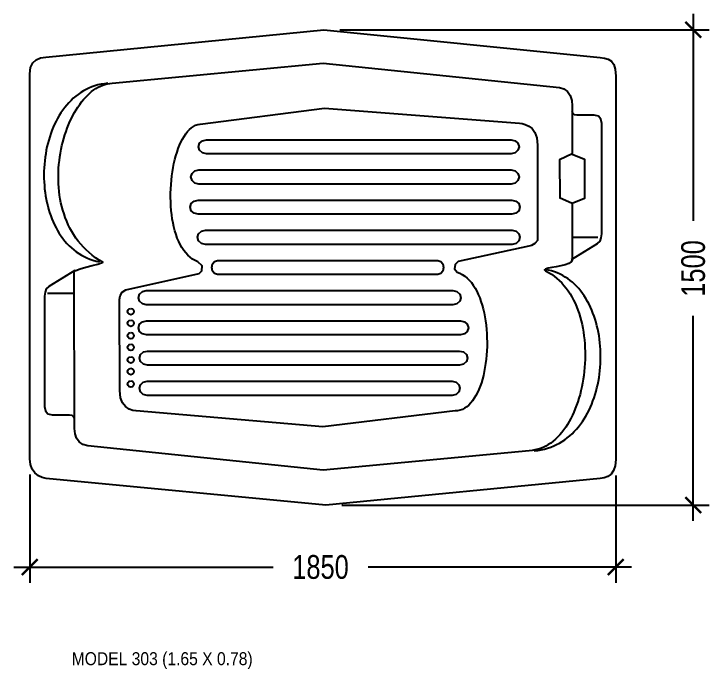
# Model space of a CAD drawing. Extents: x 2134 to 13747, y 1479 to 10829.
# Drawn here: x 6727 to 8922, y 4756 to 6824 of the extents above; entities that cross this region are included whole.
import ezdxf
from ezdxf.enums import TextEntityAlignment as Align

# ---------------------------------------------------------------- set-up
doc = ezdxf.new("R2010")
doc.units = 0
doc.layers.get('0').update_dxf_attribs({"linetype": 'CONTINUOUS'})
doc.layers.get('DEFPOINTS').update_dxf_attribs({"linetype": 'CONTINUOUS'})
for name, color, linetype in [('DIM', 4, 'CONTINUOUS'), ('DWGMODELS_COM', 250, 'CONTINUOUS'), ('TEXT', 3, 'CONTINUOUS')]:
    doc.layers.add(name, color=color, linetype=linetype)
doc.styles.add('KOTE', font='romrust.shx', dxfattribs={"width": 0.8})
doc.styles.add('SN0', font='Arial')
doc.dimstyles.new('CAD-BLOCK_COM_50', dxfattribs={"dimscale": 50, "dimtxt": 1.5, "dimasz": 1, "dimexe": 1, "dimexo": 1, "dimgap": 1, "dimtad": 1, "dimdec": 0, "dimzin": 1, "dimtxsty": 'KOTE', "dimblk": 'ARCHTICK', "dimcen": 0, "dimdle": 1, "dimclrd": 4, "dimclre": 4, "dimclrt": 7, "dimazin": 3, "dimtfac": 0.666667, "dimtdec": 0, "dimtix": 1, "dimtmove": 0, "dimatfit": 3, "dimtvp": 1, "dimtolj": 1})

# ---------------------------------------------------------------- blocks, each defined once
blk = doc.blocks.new('MODELO_205')
at = {"color": 0}
for points in [[(-7.0851, 2.6186), (-3.6268, 2.957), (-0.1933, 2.6124), (-0.1398, 2.6051), (-0.093, 2.5914), (-0.0543, 2.5668), (-0.025, 2.5267), (-0.0065, 2.4665), (0, 2.3818), (0, -2.3818), (-0.0071, -2.4603), (-0.0272, -2.5196), (-0.0581, -2.5625), (-0.0977, -2.5915), (-0.144, -2.609), (-0.1949, -2.6177), (-3.6033, -2.9485), (-7.0784, -2.6156), (-7.1288, -2.605), (-7.1767, -2.5827), (-7.219, -2.5484), (-7.2528, -2.5019), (-7.2753, -2.443), (-7.2834, -2.3713), (-7.2834, 2.4092), (-7.2736, 2.4898), (-7.2461, 2.5471), (-7.2036, 2.5851), (-7.149, 2.6075), (-7.0851, 2.6186)], [(-6.2602, 2.2932), (-3.6368, 2.5436), (-0.6988, 2.2393), (-0.6442, 2.2232), (-0.5999, 2.1892), (-0.5672, 2.1403), (-0.5475, 2.0796), (-0.5424, 2.0101), (-0.542, 1.4119), (-0.3895, 1.3497), (-0.3893, 0.8618), (-0.5416, 0.7996), (-0.5411, 0.0955), (-0.5529, 0.0722), (-0.5844, 0.053), (-0.6302, 0.0373), (-0.6844, 0.0242), (-0.7415, 0.013), (-0.7959, 0.0031), (-0.8419, -0.0064), (-0.8738, -0.0161), (-0.8861, -0.0268), (-0.873, -0.0392), (-0.8356, -0.0591), (-0.7997, -0.0811), (-0.7654, -0.1051), (-0.7327, -0.1312), (-0.7015, -0.1591), (-0.6718, -0.1888), (-0.6437, -0.2203), (-0.617, -0.2535), (-0.5919, -0.2882), (-0.5682, -0.3244), (-0.546, -0.362), (-0.5252, -0.401), (-0.5059, -0.4412), (-0.4881, -0.4826), (-0.4716, -0.5251), (-0.4566, -0.5686), (-0.4429, -0.6131), (-0.4306, -0.6584), (-0.4197, -0.7044), (-0.4102, -0.7512), (-0.402, -0.7985), (-0.3952, -0.8464), (-0.3896, -0.8948), (-0.3854, -0.9435), (-0.3825, -0.9925), (-0.3809, -1.0417), (-0.3805, -1.091), (-0.3814, -1.1404), (-0.3836, -1.1898), (-0.387, -1.239), (-0.3916, -1.288), (-0.3974, -1.3368), (-0.4045, -1.3852), (-0.4127, -1.4332), (-0.4221, -1.4806), (-0.4327, -1.5275), (-0.4444, -1.5737), (-0.4573, -1.6191), (-0.4713, -1.6636), (-0.4864, -1.7073), (-0.5027, -1.75), (-0.52, -1.7915), (-0.5384, -1.8319), (-0.5579, -1.8711), (-0.5784, -1.909), (-0.6, -1.9454), (-0.6226, -1.9804), (-0.6462, -2.0138), (-0.6709, -2.0455), (-0.6965, -2.0755), (-0.7231, -2.1037), (-0.7508, -2.1301), (-0.7793, -2.1544), (-0.8088, -2.1768), (-0.8393, -2.1969), (-0.8707, -2.2149), (-0.903, -2.2306), (-0.9361, -2.2439), (-0.9702, -2.2548), (-1.0052, -2.2631), (-1.041, -2.2688), (-1.0777, -2.2719), (-1.0777, -2.2719), (-3.6368, -2.5136), (-6.5625, -2.2115), (-6.624, -2.1957), (-6.6701, -2.1639), (-6.7018, -2.1184), (-6.7201, -2.0613), (-6.726, -1.9947), (-6.7328, -0.0517), (-6.712, -0.033), (-6.6587, -0.0123), (-6.5863, 0.0089), (-6.5084, 0.029), (-6.4385, 0.0467), (-6.3901, 0.0604), (-6.3768, 0.0686), (-6.4221, 0.0962), (-6.4652, 0.1254), (-6.5062, 0.1561), (-6.5451, 0.1884), (-6.5819, 0.2221), (-6.6166, 0.2572), (-6.6493, 0.2936), (-6.68, 0.3312), (-6.7088, 0.37), (-6.7356, 0.4099), (-6.7605, 0.4508), (-6.7835, 0.4926), (-6.8048, 0.5354), (-6.8242, 0.5789), (-6.8418, 0.6233), (-6.8577, 0.6683), (-6.8719, 0.7139), (-6.8844, 0.7601), (-6.8953, 0.8067), (-6.9046, 0.8538), (-6.9123, 0.9012), (-6.9184, 0.9489), (-6.9231, 0.9968), (-6.9262, 1.0448), (-6.9279, 1.0929), (-6.9282, 1.141), (-6.927, 1.189), (-6.9246, 1.2369), (-6.9208, 1.2845), (-6.9157, 1.3319), (-6.9093, 1.379), (-6.9017, 1.4256), (-6.8929, 1.4718), (-6.883, 1.5174), (-6.8719, 1.5624), (-6.8597, 1.6067), (-6.8465, 1.6503), (-6.8322, 1.693), (-6.8169, 1.7348), (-6.8006, 1.7757), (-6.7834, 1.8156), (-6.7652, 1.8543), (-6.7462, 1.8919), (-6.7264, 1.9282), (-6.7057, 1.9633), (-6.6842, 1.997), (-6.662, 2.0292), (-6.6391, 2.0599), (-6.6155, 2.0891), (-6.5912, 2.1166), (-6.5663, 2.1424), (-6.5408, 2.1664), (-6.5148, 2.1885), (-6.4882, 2.2087), (-6.4611, 2.227), (-6.4335, 2.2432), (-6.4055, 2.2572), (-6.3772, 2.2691), (-6.3484, 2.2787), (-6.3193, 2.2859), (-6.2899, 2.2908), (-6.2602, 2.2932), (-6.2602, 2.2932)], [(-6.3134, 2.2919), (-6.3553, 2.287), (-6.3961, 2.28), (-6.4357, 2.2709), (-6.4742, 2.2598), (-6.5116, 2.2467), (-6.5479, 2.2317), (-6.5831, 2.2149), (-6.6171, 2.1963), (-6.65, 2.176), (-6.6818, 2.154), (-6.7124, 2.1305), (-6.7419, 2.1054), (-6.7703, 2.0788), (-6.7976, 2.0508), (-6.8237, 2.0215), (-6.8487, 1.9909), (-6.8725, 1.959), (-6.8952, 1.9259), (-6.9168, 1.8918), (-6.9372, 1.8566), (-6.9565, 1.8204), (-6.9746, 1.7832), (-6.9915, 1.7452), (-7.0073, 1.7064), (-7.022, 1.6668), (-7.0355, 1.6265), (-7.0479, 1.5856), (-7.059, 1.5441), (-7.0691, 1.5021), (-7.0779, 1.4597), (-7.0856, 1.4169), (-7.0922, 1.3737), (-7.0975, 1.3303), (-7.1017, 1.2866), (-7.1047, 1.2428), (-7.1066, 1.1989), (-7.1073, 1.155), (-7.1068, 1.1111), (-7.1051, 1.0673), (-7.1022, 1.0236), (-7.0982, 0.9802), (-7.0929, 0.937), (-7.0865, 0.8942), (-7.0789, 0.8517), (-7.0701, 0.8097), (-7.0602, 0.7682), (-7.049, 0.7273), (-7.0366, 0.687), (-7.023, 0.6474), (-7.0083, 0.6086), (-6.9923, 0.5706), (-6.9752, 0.5334), (-6.9568, 0.4972), (-6.9372, 0.4619), (-6.9164, 0.4278), (-6.8944, 0.3947), (-6.8712, 0.3628), (-6.8468, 0.3322), (-6.8212, 0.3028), (-6.7944, 0.2748), (-6.7663, 0.2482), (-6.737, 0.2231), (-6.7065, 0.1995), (-6.6748, 0.1775), (-6.6418, 0.1572), (-6.6077, 0.1385), (-6.5723, 0.1217), (-6.5356, 0.1067), (-6.4978, 0.0936), (-6.4587, 0.0824), (-6.4183, 0.0733)], [(-3.6206, 1.9839), (-1.1973, 1.7956), (-1.1648, 1.7914), (-1.1247, 1.781), (-1.0816, 1.7611), (-1.0401, 1.7287), (-1.0047, 1.6807), (-0.9802, 1.6138), (-0.9711, 1.525), (-0.9725, 0.34), (-1.0065, 0.3001), (-1.048, 0.2787), (-1.0797, 0.2698), (-1.9573, 0.0781), (-1.9972, 0.0428), (-2.0063, -0.0144), (-1.9733, -0.0544), (-1.9395, -0.0673), (-1.9073, -0.084), (-1.8768, -0.1043), (-1.8479, -0.1279), (-1.8207, -0.1547), (-1.7952, -0.1846), (-1.7712, -0.2173), (-1.7488, -0.2526), (-1.7281, -0.2904), (-1.709, -0.3305), (-1.6914, -0.3727), (-1.6754, -0.4169), (-1.6609, -0.4628), (-1.6481, -0.5103), (-1.6367, -0.5591), (-1.6269, -0.6092), (-1.6186, -0.6603), (-1.6119, -0.7123), (-1.6066, -0.7649), (-1.6028, -0.818), (-1.6006, -0.8715), (-1.5998, -0.925), (-1.6004, -0.9785), (-1.6025, -1.0318), (-1.6061, -1.0846), (-1.6111, -1.1369), (-1.6175, -1.1883), (-1.6254, -1.2389), (-1.6346, -1.2882), (-1.6453, -1.3363), (-1.6573, -1.3828), (-1.6707, -1.4277), (-1.6855, -1.4707), (-1.7017, -1.5117), (-1.7191, -1.5505), (-1.738, -1.5868), (-1.7581, -1.6206), (-1.7796, -1.6516), (-1.8024, -1.6796), (-1.8265, -1.7046), (-1.8519, -1.7262), (-1.8786, -1.7443), (-1.9065, -1.7588), (-1.9357, -1.7694), (-1.9662, -1.776), (-1.9979, -1.7784), (-1.9979, -1.7784), (-3.6401, -1.9777), (-5.9592, -1.7787), (-6.0027, -1.7715), (-6.0486, -1.7548), (-6.0923, -1.7251), (-6.1293, -1.6794), (-6.155, -1.6142), (-6.1647, -1.5263), (-6.167, -0.3941), (-6.1604, -0.3464), (-6.1361, -0.3021), (-6.0876, -0.2749), (-5.1787, -0.07), (-5.146, -0.036), (-5.1417, 0.0245), (-5.1943, 0.0748), (-5.2283, 0.0895), (-5.2604, 0.1079), (-5.2905, 0.13), (-5.3188, 0.1554), (-5.3452, 0.1841), (-5.3697, 0.2158), (-5.3924, 0.2504), (-5.4134, 0.2876), (-5.4325, 0.3273), (-5.45, 0.3692), (-5.4657, 0.4132), (-5.4796, 0.4591), (-5.492, 0.5068), (-5.5026, 0.5559), (-5.5116, 0.6063), (-5.5191, 0.6579), (-5.5249, 0.7104), (-5.5291, 0.7636), (-5.5319, 0.8174), (-5.5331, 0.8716), (-5.5328, 0.9259), (-5.531, 0.9802), (-5.5278, 1.0343), (-5.5232, 1.0881), (-5.5172, 1.1412), (-5.5098, 1.1936), (-5.501, 1.245), (-5.4909, 1.2952), (-5.4795, 1.3441), (-5.4668, 1.3914), (-5.4529, 1.4371), (-5.4377, 1.4808), (-5.4213, 1.5224), (-5.4037, 1.5617), (-5.3849, 1.5985), (-5.365, 1.6326), (-5.344, 1.6639), (-5.3219, 1.692), (-5.2987, 1.717), (-5.2744, 1.7385), (-5.2491, 1.7564), (-5.2228, 1.7704), (-5.1955, 1.7805), (-5.1673, 1.7863), (-5.1673, 1.7863), (-3.6206, 1.9839)], [(-0.4858, 1.8952), (-0.5124, 1.9006), (-0.5314, 1.9164), (-0.5429, 1.9427)], [(-0.2703, 1.8952), (-0.4858, 1.8952)], [(-0.1753, 1.7922), (-0.1844, 1.8467), (-0.2146, 1.8823), (-0.2703, 1.8952)], [(-0.1753, 0.4214), (-0.1753, 1.7922)], [(-5.0887, 1.5913), (-1.2994, 1.5913), (-1.2504, 1.5792), (-1.2155, 1.5477), (-1.2022, 1.5034), (-1.2155, 1.4592), (-1.2504, 1.4276), (-1.2994, 1.4155), (-5.0887, 1.4155), (-5.1376, 1.4276), (-5.1725, 1.4592), (-5.1858, 1.5034), (-5.1725, 1.5477), (-5.1376, 1.5792), (-5.0887, 1.5913)], [(-0.5434, 1.4158), (-0.6974, 1.342), (-0.695, 0.867)], [(-5.1801, 1.2163), (-1.3017, 1.2163), (-1.2516, 1.2042), (-1.2158, 1.1727), (-1.2022, 1.1284), (-1.2158, 1.0842), (-1.2516, 1.0526), (-1.3017, 1.0405), (-5.1801, 1.0405), (-5.2302, 1.0526), (-5.2659, 1.0842), (-5.2796, 1.1284), (-5.2659, 1.1727), (-5.2302, 1.2042), (-5.1801, 1.2163)], [(-0.5403, 0.7996), (-0.699, 0.8696)], [(-5.1913, 0.8413), (-1.2905, 0.8413), (-1.2401, 0.8292), (-1.2042, 0.7977), (-1.1905, 0.7534), (-1.2042, 0.7092), (-1.2401, 0.6776), (-1.2905, 0.6655), (-5.1913, 0.6655), (-5.2417, 0.6776), (-5.2776, 0.7092), (-5.2913, 0.7534), (-5.2776, 0.7977), (-5.2417, 0.8292), (-5.1913, 0.8413)], [(-5.0998, 0.4663), (-1.2882, 0.4663), (-1.239, 0.4542), (-1.2039, 0.4227), (-1.1905, 0.3784), (-1.2039, 0.3342), (-1.239, 0.3026), (-1.2882, 0.2905), (-5.0998, 0.2905), (-5.1491, 0.3026), (-5.1842, 0.3342), (-5.1976, 0.3784), (-5.1842, 0.4227), (-5.1491, 0.4542), (-5.0998, 0.4663)], [(-0.2221, 0.3755), (-0.5369, 0.3755)], [(-0.226, 0.3026), (-0.196, 0.3314), (-0.1802, 0.3718), (-0.1753, 0.4214)], [(-0.5492, 0.1045), (-0.226, 0.3026)], [(-4.9515, 0.0913), (-2.2098, 0.0913), (-2.1744, 0.0792), (-2.1492, 0.0477), (-2.1395, 0.0034), (-2.1492, -0.0409), (-2.1744, -0.0724), (-2.2098, -0.0845), (-4.9515, -0.0845), (-4.9869, -0.0724), (-5.0122, -0.0409), (-5.0218, 0.0034), (-5.0122, 0.0477), (-4.9869, 0.0792), (-4.9515, 0.0913)], [(-6.7248, -0.0345), (-7.0481, -0.2326)], [(-1.0131, -2.2739), (-0.9699, -2.2688), (-0.9279, -2.2616), (-0.8871, -2.2525), (-0.8475, -2.2413), (-0.809, -2.2282), (-0.7717, -2.2133), (-0.7355, -2.1966), (-0.7005, -2.1781), (-0.6667, -2.158), (-0.6341, -2.1362), (-0.6026, -2.1129), (-0.5723, -2.0881), (-0.5431, -2.0618), (-0.5151, -2.0342), (-0.4882, -2.0052), (-0.4626, -1.9749), (-0.438, -1.9435), (-0.4146, -1.9108), (-0.3924, -1.8771), (-0.3713, -1.8423), (-0.3514, -1.8065), (-0.3326, -1.7698), (-0.315, -1.7323), (-0.2986, -1.6939), (-0.2832, -1.6548), (-0.269, -1.615), (-0.256, -1.5745), (-0.2441, -1.5335), (-0.2334, -1.4919), (-0.2237, -1.4499), (-0.2153, -1.4074), (-0.2079, -1.3646), (-0.2017, -1.3216), (-0.1967, -1.2782), (-0.1928, -1.2348), (-0.19, -1.1912), (-0.1883, -1.1475), (-0.1878, -1.1038), (-0.1884, -1.0602), (-0.1901, -1.0167), (-0.193, -0.9734), (-0.197, -0.9303), (-0.2021, -0.8875), (-0.2084, -0.845), (-0.2157, -0.8029), (-0.2242, -0.7613), (-0.2338, -0.7202), (-0.2446, -0.6797), (-0.2564, -0.6398), (-0.2694, -0.6006), (-0.2835, -0.5622), (-0.2987, -0.5245), (-0.315, -0.4877), (-0.3324, -0.4519), (-0.3509, -0.417), (-0.3706, -0.3832), (-0.3914, -0.3504), (-0.4132, -0.3188), (-0.4362, -0.2885), (-0.4603, -0.2593), (-0.4855, -0.2316), (-0.5118, -0.2051), (-0.5392, -0.1802), (-0.5677, -0.1567), (-0.5973, -0.1348), (-0.628, -0.1145), (-0.6598, -0.0959), (-0.6927, -0.079), (-0.7267, -0.0639), (-0.7617, -0.0507), (-0.7979, -0.0393), (-0.8352, -0.03), (-0.8736, -0.0226)], [(-7.0481, -0.2326), (-7.078, -0.2613), (-7.0938, -0.3018), (-7.0988, -0.3514)], [(-7.0646, -0.3138), (-6.7339, -0.3138)], [(-2.0234, -0.4595), (-5.835, -0.4595), (-5.8842, -0.4474), (-5.9193, -0.4159), (-5.9327, -0.3716), (-5.9193, -0.3273), (-5.8842, -0.2958), (-5.835, -0.2837), (-2.0234, -0.2837), (-1.9742, -0.2958), (-1.939, -0.3273), (-1.9257, -0.3716), (-1.939, -0.4159), (-1.9742, -0.4474), (-2.0234, -0.4595)], [(-7.0988, -0.3514), (-7.0988, -1.7221)], [(-6.0281, -0.5042), (-6.0083, -0.5096), (-5.9941, -0.5237), (-5.9887, -0.5436), (-5.9941, -0.5634), (-6.0083, -0.5776), (-6.0281, -0.5829), (-6.048, -0.5776), (-6.0621, -0.5634), (-6.0675, -0.5436), (-6.0621, -0.5237), (-6.048, -0.5096), (-6.0281, -0.5042)], [(-6.0281, -0.649), (-6.0083, -0.6544), (-5.9941, -0.6685), (-5.9887, -0.6883), (-5.9941, -0.7082), (-6.0083, -0.7223), (-6.0281, -0.7277), (-6.048, -0.7223), (-6.0621, -0.7082), (-6.0675, -0.6883), (-6.0621, -0.6685), (-6.048, -0.6544), (-6.0281, -0.649)], [(-1.9319, -0.8345), (-5.8327, -0.8345), (-5.8831, -0.8224), (-5.919, -0.7909), (-5.9327, -0.7466), (-5.919, -0.7023), (-5.8831, -0.6708), (-5.8327, -0.6587), (-1.9319, -0.6587), (-1.8816, -0.6708), (-1.8456, -0.7023), (-1.8319, -0.7466), (-1.8456, -0.7909), (-1.8816, -0.8224), (-1.9319, -0.8345)], [(-6.0281, -0.8042), (-6.0083, -0.8096), (-5.9941, -0.8237), (-5.9887, -0.8436), (-5.9941, -0.8634), (-6.0083, -0.8776), (-6.0281, -0.8829), (-6.048, -0.8776), (-6.0621, -0.8634), (-6.0675, -0.8436), (-6.0621, -0.8237), (-6.048, -0.8096), (-6.0281, -0.8042)], [(-6.0281, -0.949), (-6.0083, -0.9544), (-5.9941, -0.9685), (-5.9887, -0.9883), (-5.9941, -1.0082), (-6.0083, -1.0223), (-6.0281, -1.0277), (-6.048, -1.0223), (-6.0621, -1.0082), (-6.0675, -0.9883), (-6.0621, -0.9685), (-6.048, -0.9544), (-6.0281, -0.949)], [(-1.9431, -1.2095), (-5.8215, -1.2095), (-5.8716, -1.1974), (-5.9074, -1.1659), (-5.921, -1.1216), (-5.9074, -1.0773), (-5.8716, -1.0458), (-5.8215, -1.0337), (-1.9431, -1.0337), (-1.893, -1.0458), (-1.8573, -1.0773), (-1.8436, -1.1216), (-1.8573, -1.1659), (-1.893, -1.1974), (-1.9431, -1.2095)], [(-6.0281, -1.1042), (-6.0083, -1.1096), (-5.9941, -1.1237), (-5.9887, -1.1436), (-5.9941, -1.1634), (-6.0083, -1.1776), (-6.0281, -1.1829), (-6.048, -1.1776), (-6.0621, -1.1634), (-6.0675, -1.1436), (-6.0621, -1.1237), (-6.048, -1.1096), (-6.0281, -1.1042)], [(-6.0281, -1.249), (-6.0083, -1.2544), (-5.9941, -1.2685), (-5.9887, -1.2883), (-5.9941, -1.3082), (-6.0083, -1.3223), (-6.0281, -1.3277), (-6.048, -1.3223), (-6.0621, -1.3082), (-6.0675, -1.2883), (-6.0621, -1.2685), (-6.048, -1.2544), (-6.0281, -1.249)], [(-6.0281, -1.4042), (-6.0083, -1.4096), (-5.9941, -1.4237), (-5.9887, -1.4436), (-5.9941, -1.4634), (-6.0083, -1.4776), (-6.0281, -1.4829), (-6.048, -1.4776), (-6.0621, -1.4634), (-6.0675, -1.4436), (-6.0621, -1.4237), (-6.048, -1.4096), (-6.0281, -1.4042)], [(-2.0345, -1.5845), (-5.8238, -1.5845), (-5.8728, -1.5724), (-5.9077, -1.5409), (-5.921, -1.4966), (-5.9077, -1.4523), (-5.8728, -1.4208), (-5.8238, -1.4087), (-2.0345, -1.4087), (-1.9856, -1.4208), (-1.9507, -1.4523), (-1.9374, -1.4966), (-1.9507, -1.5409), (-1.9856, -1.5724), (-2.0345, -1.5845)], [(-7.0988, -1.7221), (-7.0897, -1.7766), (-7.0594, -1.8123), (-7.0037, -1.8251)], [(-7.0037, -1.8251), (-6.7882, -1.8251)], [(-6.7882, -1.8251), (-6.7617, -1.8306), (-6.7427, -1.8464), (-6.7311, -1.8727)]]:
    blk.add_lwpolyline(points, dxfattribs=at)
blk = doc.blocks.new('_ARCHTICK')
at = {"color": 0, "linetype": 'BYBLOCK', "const_width": 0.15}
blk.add_lwpolyline([(-0.5, -0.5), (0.5, 0.5)], dxfattribs=at)
blk = doc.blocks.new('*D42')
at = {"layer": 'DEFPOINTS', "color": 0}
for p in [(6777.5, 5420.4), (8627.5, 5417.7), (8627.5, 5078.2)]:
    blk.add_point(p, dxfattribs=at)
at = {"layer": 'DIM', "color": 4}
for p, q in [((6777.5, 5370.4), (6777.5, 5028.2)), ((8627.5, 5367.7), (8627.5, 5028.2)), ((6727.5, 5078.2), (7545.4, 5078.2)), ((8677.5, 5078.2), (7845.4, 5078.2))]:
    blk.add_line(p, q, dxfattribs=at)
at = {"layer": 'DIM', "color": 4, "xscale": 50, "yscale": 50, "zscale": 50, "rotation": 180}
blk.add_blockref('_ARCHTICK', (6777.5, 5078.2), dxfattribs=at)
at = {"layer": 'DIM', "color": 4, "xscale": 50, "yscale": 50, "zscale": 50}
blk.add_blockref('_ARCHTICK', (8627.5, 5078.2), dxfattribs=at)
at = {"layer": 'DIM', "color": 7, "insert": (7695.4, 5078.2), "char_height": 75, "attachment_point": 5, "style": 'KOTE'}
blk.add_mtext('\\A1;1850', dxfattribs=at)
blk = doc.blocks.new('*D43')
at = {"layer": 'DEFPOINTS', "color": 0}
for p in [(7706.3, 6773.8), (7712.2, 5273.8), (8872.1, 5273.8)]:
    blk.add_point(p, dxfattribs=at)
at = {"layer": 'DIM', "color": 4}
for p, q in [((8872.1, 6823.8), (8872.1, 6170.6)), ((7756.3, 6773.8), (8922.1, 6773.8)), ((8872.1, 5223.8), (8872.1, 5870.6)), ((7762.2, 5273.8), (8922.1, 5273.8))]:
    blk.add_line(p, q, dxfattribs=at)
at = {"layer": 'DIM', "color": 4, "xscale": 50, "yscale": 50, "zscale": 50}
for p, rotation in [((8872.1, 6773.8), 90), ((8872.1, 5273.8), 270)]:
    blk.add_blockref('_ARCHTICK', p, dxfattribs=dict(at, rotation=rotation))
at = {"layer": 'DIM', "color": 7, "insert": (8872.1, 6020.6), "char_height": 75, "attachment_point": 5, "rotation": 90, "style": 'KOTE'}
blk.add_mtext('\\A1;1500', dxfattribs=at)

msp = doc.modelspace()

# ---------------------------------------------------------------- block references
at = {"layer": 'DWGMODELS_COM', "xscale": 254.0005575191208, "yscale": 254.0005575191208, "zscale": 254.0005575191208}
msp.add_blockref('MODELO_205', (8627.5, 6022.7), dxfattribs=at)

# ---------------------------------------------------------------- texts
at = {"layer": 'TEXT', "color": 7, "style": 'SN0', "width": 0.863315}
msp.add_text('MODEL 303 (1.65 X 0.78)', height=40.982, dxfattribs=at).set_placement((7195.5, 4789.3), align=Align.MIDDLE_CENTER)

# ---------------------------------------------------------------- dimensions: what is measured, and where the dimension line sits
at = {"layer": 'DIM'}
dim = msp.add_linear_dim(base=(8872.1, 5273.8), p1=(7706.3, 6773.8), p2=(7712.2, 5273.8), angle=90, dimstyle='CAD-BLOCK_COM_50', dxfattribs=at)
dim.commit()
dim.dimension.update_dxf_attribs({"geometry": '*D43', "text_midpoint": (8872.1, 6020.6), "dimtype": 160})
dim = msp.add_linear_dim(base=(8627.5, 5078.2), p1=(6777.5, 5420.4), p2=(8627.5, 5417.7), dimstyle='CAD-BLOCK_COM_50', dxfattribs=at)
dim.commit()
dim.dimension.update_dxf_attribs({"geometry": '*D42', "text_midpoint": (7695.4, 5078.2), "dimtype": 160})

doc.saveas('drawing.dxf')
